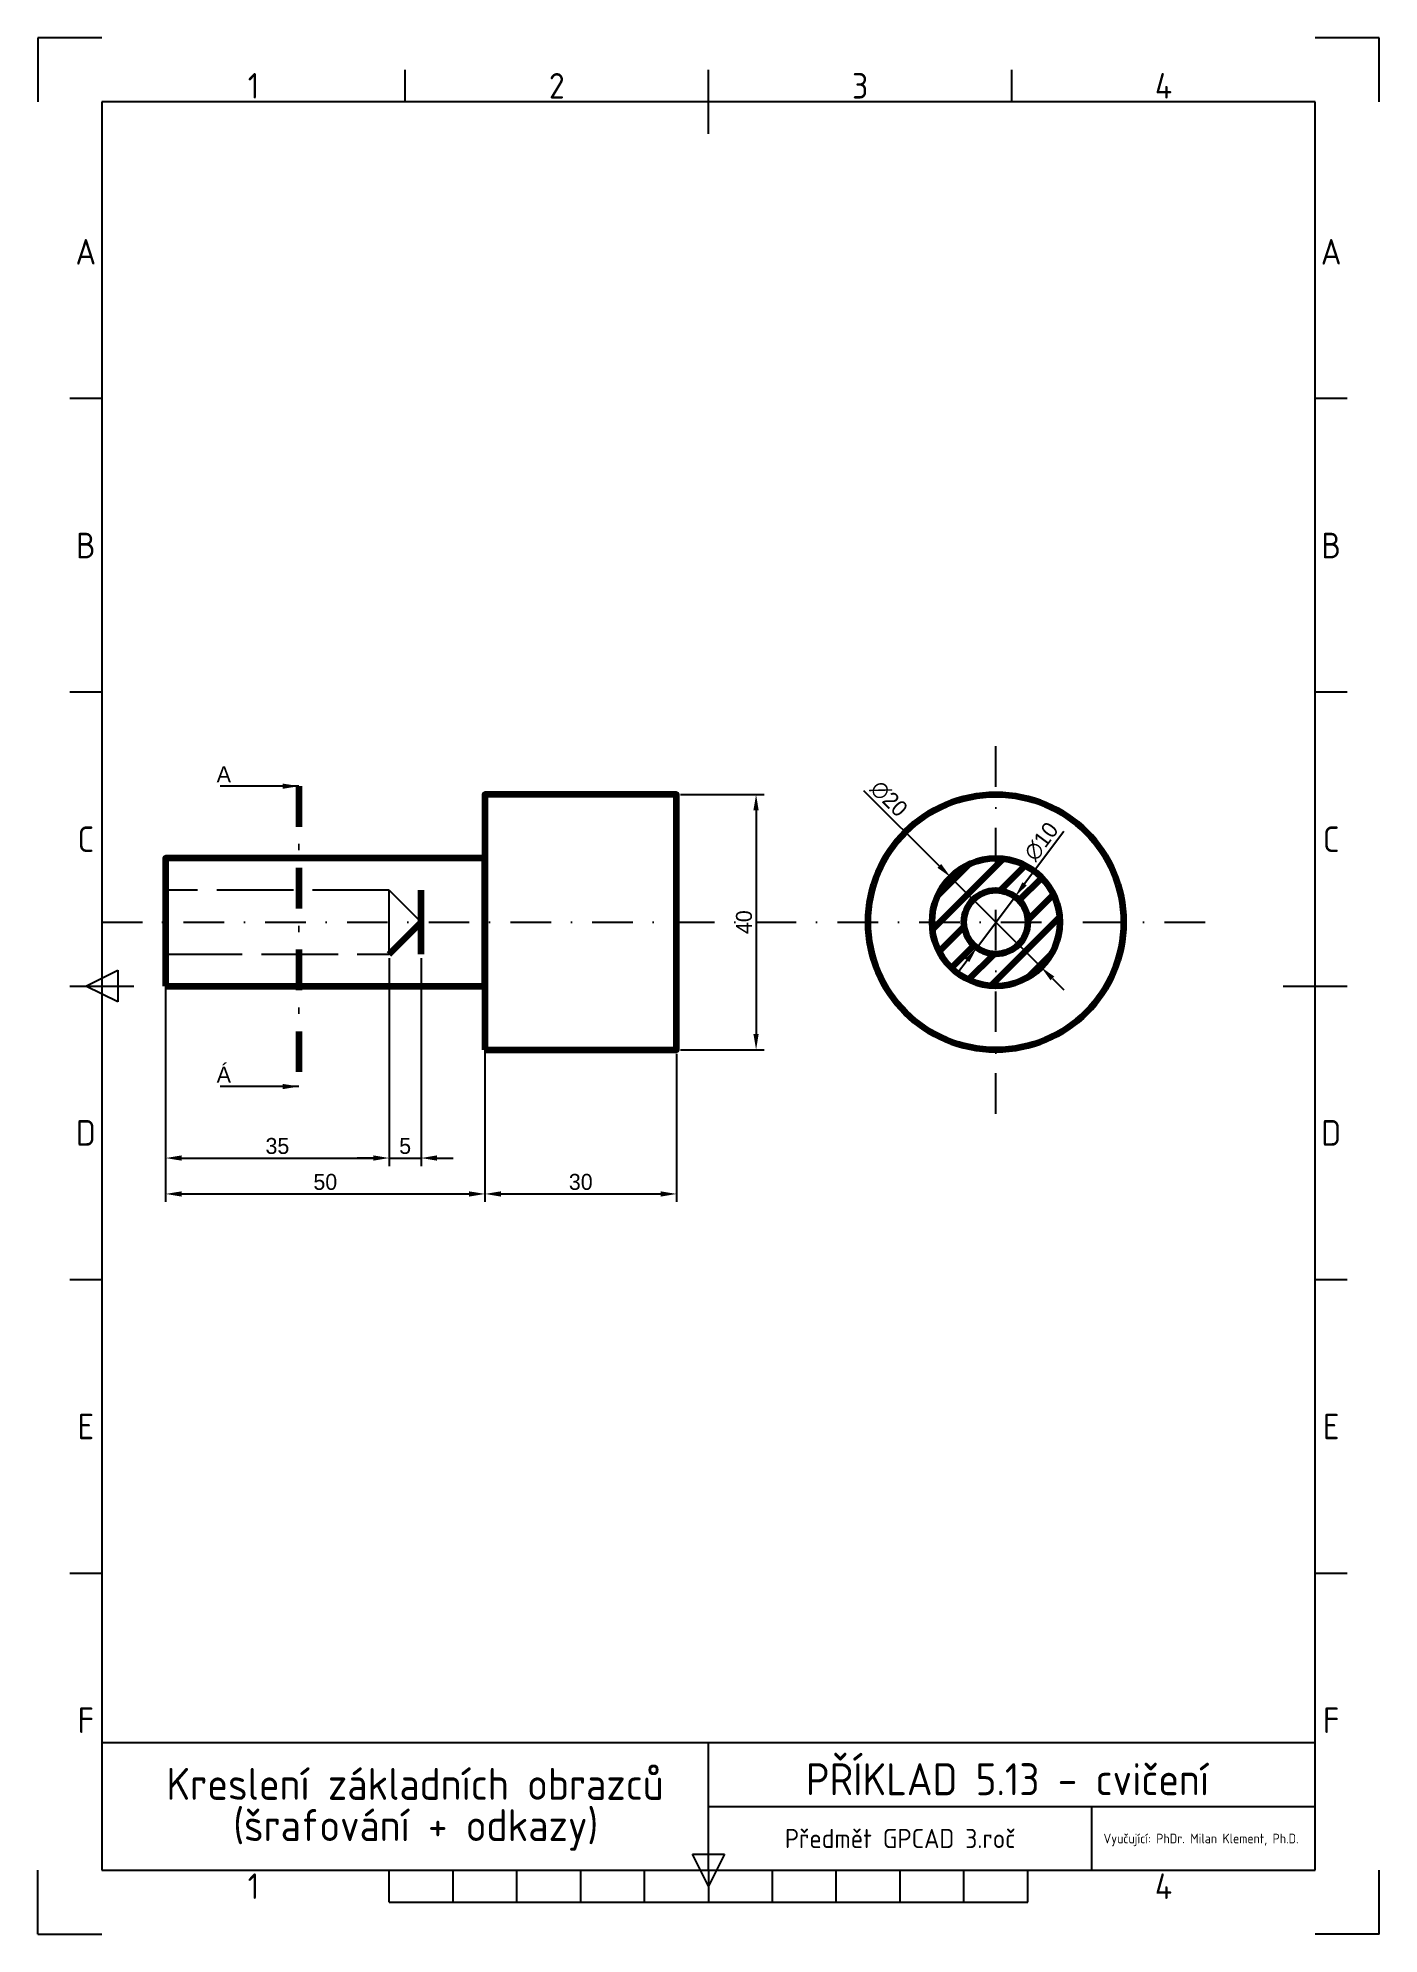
# Paper-space layout 'Výkres' of a CAD drawing. Header units: millimetres. Extents: x 0 to 210, y 0 to 297.
# The model-space entities are those that its viewports show. They can reach past a viewport. Long polylines and large blocks are cut down to what shows.
import ezdxf
from ezdxf.enums import TextEntityAlignment as Align

# ---------------------------------------------------------------- set-up
doc = ezdxf.new("R2010")
doc.units = ezdxf.units.MM
doc.linetypes.add('ACAD_ISO02W100', pattern=[15, 12, -3])
doc.linetypes.add('ČERCHOVANÁ2', pattern=[12.7, 6.35, -3.175, 0, -3.175])
for name, color, linetype in [('1-Osy', 10, 'ČERCHOVANÁ2'), ('3-Koty', 50, 'Continuous'), ('5-Ramecek', 94, 'Continuous')]:
    doc.layers.add(name, color=color, linetype=linetype)
doc.layers.add('2-Obrysy', color=170, linetype='Continuous', lineweight=100)
doc.styles.add('ISO Proportional', font='isocp')
doc.dimstyles.new('ISO-25', dxfattribs={"dimtxt": 2.5, "dimasz": 2.5, "dimexe": 1.25, "dimexo": 0.625, "dimtad": 1, "dimtxsty": 'Standard', "dimcen": 2.5, "dimadec": 0, "dimazin": 0, "dimtfac": 1, "dimtmove": 0, "dimatfit": 3, "dimfxl": 1, "dimarcsym": 0})

# ---------------------------------------------------------------- blocks, each defined once
blk = doc.blocks.new('*D2')
at = {"layer": '2-Obrysy', "color": 0, "lineweight": -2, "transparency": 16777216}
for p, q in [((50, 89.38), (50, 56.18)), ((100, 89.38), (100, 56.18)), ((52.5, 57.43), (97.5, 57.43))]:
    blk.add_line(p, q, dxfattribs=at)
at = {"layer": '2-Obrysy', "color": 0, "transparency": 16777216}
for points in [[(52.5, 57.84), (52.5, 57.01), (50, 57.43)], [(97.5, 57.84), (97.5, 57.01), (100, 57.43)]]:
    blk.add_solid(points, dxfattribs=at)
at = {"layer": 'Defpoints', "color": 0, "transparency": 16777216}
for p in [(50, 90), (100, 90), (100, 57.43)]:
    blk.add_point(p, dxfattribs=at)
at = {"layer": '2-Obrysy', "color": 0, "transparency": 16777216, "insert": (75, 59.3), "char_height": 2.5, "attachment_point": 5}
blk.add_mtext('50', dxfattribs=at)
blk = doc.blocks.new('*D3')
at = {"layer": '2-Obrysy', "color": 0, "lineweight": -2, "transparency": 16777216}
for p, q in [((100, 79.38), (100, 56.18)), ((130, 79.38), (130, 56.18)), ((102.5, 57.43), (127.5, 57.43))]:
    blk.add_line(p, q, dxfattribs=at)
at = {"layer": '2-Obrysy', "color": 0, "transparency": 16777216}
for points in [[(102.5, 57.84), (102.5, 57.01), (100, 57.43)], [(127.5, 57.84), (127.5, 57.01), (130, 57.43)]]:
    blk.add_solid(points, dxfattribs=at)
at = {"layer": 'Defpoints', "color": 0, "transparency": 16777216}
for p in [(100, 80), (130, 80), (130, 57.43)]:
    blk.add_point(p, dxfattribs=at)
at = {"layer": '2-Obrysy', "color": 0, "transparency": 16777216, "insert": (115, 59.3), "char_height": 2.5, "attachment_point": 5}
blk.add_mtext('30', dxfattribs=at)
blk = doc.blocks.new('*D4')
at = {"layer": '2-Obrysy', "color": 0, "lineweight": -2, "transparency": 16777216}
for p, q in [((85, 94.38), (85, 61.8)), ((90, 94.38), (90, 61.8)), ((82.5, 63.05), (80, 63.05)), ((85, 63.05), (90, 63.05)), ((92.5, 63.05), (95, 63.05))]:
    blk.add_line(p, q, dxfattribs=at)
at = {"layer": '2-Obrysy', "color": 0, "transparency": 16777216}
for points in [[(82.5, 63.47), (82.5, 62.64), (85, 63.05)], [(92.5, 63.47), (92.5, 62.64), (90, 63.05)]]:
    blk.add_solid(points, dxfattribs=at)
at = {"layer": 'Defpoints', "color": 0, "transparency": 16777216}
for p in [(85, 95), (90, 95), (90, 63.05)]:
    blk.add_point(p, dxfattribs=at)
at = {"layer": '2-Obrysy', "color": 0, "transparency": 16777216, "insert": (87.5, 64.93), "char_height": 2.5, "attachment_point": 5}
blk.add_mtext('5', dxfattribs=at)
blk = doc.blocks.new('*D5')
at = {"layer": '2-Obrysy', "color": 0, "lineweight": -2, "transparency": 16777216}
for p, q in [((50, 94.38), (50, 61.8)), ((85, 94.38), (85, 61.8)), ((52.5, 63.05), (82.5, 63.05))]:
    blk.add_line(p, q, dxfattribs=at)
at = {"layer": '2-Obrysy', "color": 0, "transparency": 16777216}
for points in [[(52.5, 63.47), (52.5, 62.64), (50, 63.05)], [(82.5, 63.47), (82.5, 62.64), (85, 63.05)]]:
    blk.add_solid(points, dxfattribs=at)
at = {"layer": 'Defpoints', "color": 0, "transparency": 16777216}
for p in [(50, 95), (85, 95), (85, 63.05)]:
    blk.add_point(p, dxfattribs=at)
at = {"layer": '2-Obrysy', "color": 0, "transparency": 16777216, "insert": (67.5, 64.93), "char_height": 2.5, "attachment_point": 5}
blk.add_mtext('35', dxfattribs=at)
blk = doc.blocks.new('*D6')
at = {"layer": '2-Obrysy', "color": 0, "lineweight": -2, "transparency": 16777216}
for p, q in [((130.63, 120), (143.7, 120)), ((142.45, 117.5), (142.45, 82.5)), ((130.63, 80), (143.7, 80))]:
    blk.add_line(p, q, dxfattribs=at)
at = {"layer": '2-Obrysy', "color": 0, "transparency": 16777216}
for points in [[(142.03, 117.5), (142.86, 117.5), (142.45, 120)], [(142.03, 82.5), (142.86, 82.5), (142.45, 80)]]:
    blk.add_solid(points, dxfattribs=at)
at = {"layer": 'Defpoints', "color": 0, "transparency": 16777216}
for p in [(130, 120), (130, 80), (142.45, 80)]:
    blk.add_point(p, dxfattribs=at)
at = {"layer": '2-Obrysy', "color": 0, "transparency": 16777216, "insert": (140.57, 100), "char_height": 2.5, "attachment_point": 5, "rotation": 90}
blk.add_mtext('40', dxfattribs=at)
blk = doc.blocks.new('*D7')
at = {"layer": '2-Obrysy', "color": 0, "lineweight": -2, "transparency": 16777216}
for p, q in [((190.62, 114.18), (184.5, 106)), ((177, 96), (183, 104)), ((175.5, 94), (174, 92))]:
    blk.add_line(p, q, dxfattribs=at)
at = {"layer": '2-Obrysy', "color": 0, "transparency": 16777216}
for points in [[(184.16, 106.25), (184.83, 105.75), (183, 104)], [(175.17, 94.25), (175.84, 93.75), (177, 96)]]:
    blk.add_solid(points, dxfattribs=at)
at = {"layer": 'Defpoints', "color": 0, "transparency": 16777216}
for p in [(183, 104), (177, 96)]:
    blk.add_point(p, dxfattribs=at)
at = {"layer": '2-Obrysy', "color": 0, "transparency": 16777216, "insert": (187.12, 112.63), "char_height": 2.5, "attachment_point": 5, "rotation": 53.16}
blk.add_mtext('∅10', dxfattribs=at)
blk = doc.blocks.new('*D8')
at = {"layer": '2-Obrysy', "color": 0, "lineweight": -2, "transparency": 16777216}
for p, q in [((159.26, 120.64), (171.14, 108.82)), ((187.09, 92.94), (172.91, 107.06)), ((188.86, 91.18), (190.63, 89.42))]:
    blk.add_line(p, q, dxfattribs=at)
at = {"layer": '2-Obrysy', "color": 0, "transparency": 16777216}
for points in [[(171.44, 109.11), (170.85, 108.52), (172.91, 107.06)], [(189.15, 91.48), (188.56, 90.89), (187.09, 92.94)]]:
    blk.add_solid(points, dxfattribs=at)
at = {"layer": 'Defpoints', "color": 0, "transparency": 16777216}
for p in [(172.91, 107.06), (187.09, 92.94)]:
    blk.add_point(p, dxfattribs=at)
at = {"layer": '2-Obrysy', "color": 0, "transparency": 16777216, "insert": (163.25, 119.33), "char_height": 2.5, "attachment_point": 5, "rotation": 315.1262}
blk.add_mtext('∅20', dxfattribs=at)

msp = doc.modelspace()

# ---------------------------------------------------------------- hatches: boundary and pattern name
at = {"layer": '2-Obrysy'}
h = msp.add_hatch(dxfattribs=at)
h.set_pattern_fill('ANSI31', color=256)
h.set_pattern_definition([(45, (50, 100), (-2.245064, 2.245064), [])])
h.paths.add_polyline_path([(180, 95, -0.4142136), (175, 100), (170, 100, 0.4142136), (180, 90)])
h.paths.add_polyline_path([(190, 100), (185, 100, -0.4142136), (180, 95), (180, 90, 0.4142136)])
h.paths.add_polyline_path([(180, 110), (180, 105, -0.4142136), (185, 100), (190, 100, 0.4142136)])
h.paths.add_polyline_path([(180, 110, 0.4142136), (170, 100), (175, 100, -0.4142136), (180, 105)])

# ---------------------------------------------------------------- linework, layer by layer
at = {"layer": '1-Osy'}
for p, q in [((180, 70), (180, 130)), ((40, 100), (213.274, 100))]:
    msp.add_line(p, q, dxfattribs=at)
at = {"layer": '1-Osy', "lineweight": 100}
msp.add_line((70.847, 121.297), (70.847, 74.255), dxfattribs=at)
at = {"layer": '2-Obrysy', "linetype": 'ACAD_ISO02W100', "lineweight": -2}
for p, q in [((85, 105), (50, 105)), ((85, 95), (85, 105)), ((85, 105), (90, 100)), ((50, 95), (85, 95))]:
    msp.add_line(p, q, dxfattribs=at)
at = {"layer": '2-Obrysy'}
for p, q in [((90, 95), (90, 105)), ((85, 95), (90, 100))]:
    msp.add_line(p, q, dxfattribs=at)
at = {"layer": '2-Obrysy', "lineweight": 100}
for points in [[(100, 80), (130, 80), (130, 120), (100, 120)], [(50, 90), (100, 90), (100, 110), (50, 110)]]:
    msp.add_lwpolyline(points, close=True, dxfattribs=at)
for radius in [20, 10, 5]:
    msp.add_circle((180, 100), radius, dxfattribs=at)

# ---------------------------------------------------------------- texts
at = {"layer": '2-Obrysy', "char_height": 2.5, "attachment_point": 9}
for s, insert in [('A', (60.222, 121.922)), ('Á', (60.222, 74.88))]:
    msp.add_mtext(s, dxfattribs=dict(at, insert=insert))

# ---------------------------------------------------------------- dimensions: what is measured, and where the dimension line sits
at = {"layer": '2-Obrysy'}
for p1, p2, picture, middle in [((187.087, 92.945), (172.913, 107.055), '*D8', (161.922, 117.998)), ((177.002, 95.998), (182.998, 104.002), '*D7', (188.623, 111.51))]:
    dim = msp.add_diameter_dim_2p(p1=p1, p2=p2, dimstyle='ISO-25', dxfattribs=at)
    dim.commit()
    dim.dimension.update_dxf_attribs({"geometry": picture, "text_midpoint": middle, "dimtype": 163})
dim = msp.add_linear_dim(base=(142.448, 80), p1=(130, 120), p2=(130, 80), angle=90, dimstyle='ISO-25', dxfattribs=at)
dim.commit()
dim.dimension.update_dxf_attribs({"geometry": '*D6', "text_midpoint": (140.573, 100)})
for base, p1, p2, picture, middle in [((85, 63.053), (50, 95), (85, 95), '*D5', (67.5, 64.928)), ((90, 63.053), (85, 95), (90, 95), '*D4', (87.5, 64.928)), ((100, 57.426), (50, 90), (100, 90), '*D2', (75, 59.301)), ((130, 57.426), (100, 80), (130, 80), '*D3', (115, 59.301))]:
    dim = msp.add_linear_dim(base=base, p1=p1, p2=p2, dimstyle='ISO-25', dxfattribs=at)
    dim.commit()
    dim.dimension.update_dxf_attribs({"geometry": picture, "text_midpoint": middle})

# ---------------------------------------------------------------- leaders
at = {"layer": '2-Obrysy', "annotation_type": 0, "has_hookline": 1, "hookline_direction": 1, "text_width": 1.667}
for points in [[(70.847, 121.297), (60.847, 121.297)], [(70.847, 74.255), (60.847, 74.255)]]:
    msp.add_leader(points, dimstyle='ISO-25', dxfattribs=at)

psp = doc.layouts.new('Výkres')

# ---------------------------------------------------------------- linework, layer by layer
at = {"layer": '3-Koty'}
for p, q in [((0, 297), (0, 287)), ((10, 297), (0, 297)), ((210, 297), (200, 297)), ((210, 287), (210, 297)), ((0, 0), (0, 10)), ((210, 0), (210, 10)), ((0, 0), (10, 0)), ((210, 0), (200, 0))]:
    psp.add_line(p, q, dxfattribs=at)
at = {"layer": '5-Ramecek'}
for p, q in [((57.5, 287), (57.5, 292)), ((105, 282), (105, 292)), ((152.5, 287), (152.5, 292)), ((10, 287), (10, 10)), ((200, 287), (10, 287)), ((200, 10), (200, 287)), ((10, 240.5), (5, 240.5)), ((205, 240.5), (200, 240.5)), ((10, 194.5), (5, 194.5)), ((205, 194.5), (200, 194.5)), ((5, 148.5), (15, 148.5)), ((7.5, 148.5), (12.5, 151)), ((12.5, 146), (7.5, 148.5)), ((12.5, 151), (12.5, 146)), ((195, 148.5), (205, 148.5)), ((10, 102.5), (5, 102.5)), ((205, 102.5), (200, 102.5)), ((10, 56.5), (5, 56.5)), ((205, 56.5), (200, 56.5)), ((10, 30), (200, 30)), ((105, 10), (105, 30)), ((105, 20), (200, 20)), ((165, 10), (165, 20)), ((105, 10), (105, 15)), ((105, 7.5), (102.5, 12.5)), ((102.5, 12.5), (107.5, 12.5)), ((107.5, 12.5), (105, 7.5)), ((10, 10), (200, 10)), ((55, 5), (55, 10)), ((65, 5), (65, 10)), ((75, 5), (75, 10)), ((85, 5), (85, 10)), ((95, 5), (95, 10)), ((105, 10), (105, 5)), ((115, 5), (115, 10)), ((125, 5), (125, 10)), ((135, 5), (135, 10)), ((145, 5), (145, 10)), ((155, 5), (155, 10)), ((55, 5), (155, 5))]:
    psp.add_line(p, q, dxfattribs=at)

# ---------------------------------------------------------------- texts
at = {"layer": '5-Ramecek', "style": 'ISO Proportional'}
for s, p in [('1', (33.75, 289.5)), ('2', (81.25, 289.5)), ('3', (128.75, 289.5)), ('4', (176.25, 289.5)), ('A', (7.5, 263.5)), ('A', (202.5, 263.5)), ('B', (7.5, 217.5)), ('B', (202.5, 217.5)), ('C', (7.5, 171.5)), ('C', (202.5, 171.5)), ('D', (7.5, 125.5)), ('D', (202.5, 125.5)), ('E', (7.5, 79.5)), ('E', (202.5, 79.5)), ('F', (7.5, 33.5)), ('F', (202.5, 33.5)), ('1', (33.75, 7.5)), ('4', (176.25, 7.5))]:
    psp.add_text(s, height=4, dxfattribs=at).set_placement(p, align=Align.MIDDLE)
at = {"layer": '5-Ramecek', "style": 'ISO Proportional', "flags": 8}
for tag, text, height, p in [('PŘÍKLAD 5.13 - cvičení', 'XXX', 5, (151.81, 25.08)), ('Kreslení základních obrazců', 'XXX', 5, (59.04, 23.79)), ('(šrafování + odkazy)', 'XXX', 5, (59.16, 16.57)), ('Předmět GPCAD 3.roč', 'X', 3, (135, 15))]:
    psp.add_attdef(tag, text=text, height=height, dxfattribs=at).set_placement(p, align=Align.MIDDLE)
psp.add_attdef('Vyučující: PhDr. Milan Klement, Ph.D.', text='0', height=1.5, dxfattribs=at).set_placement((166.85, 14.97), align=Align.MIDDLE_LEFT)

# ---------------------------------------------------------------- viewports
at = {"layer": '1-Osy'}
psp.add_viewport(center=(105, 158.5), size=(190, 257), view_center_point=(135, 100), view_height=257, dxfattribs=at)

doc.saveas('drawing.dxf')
